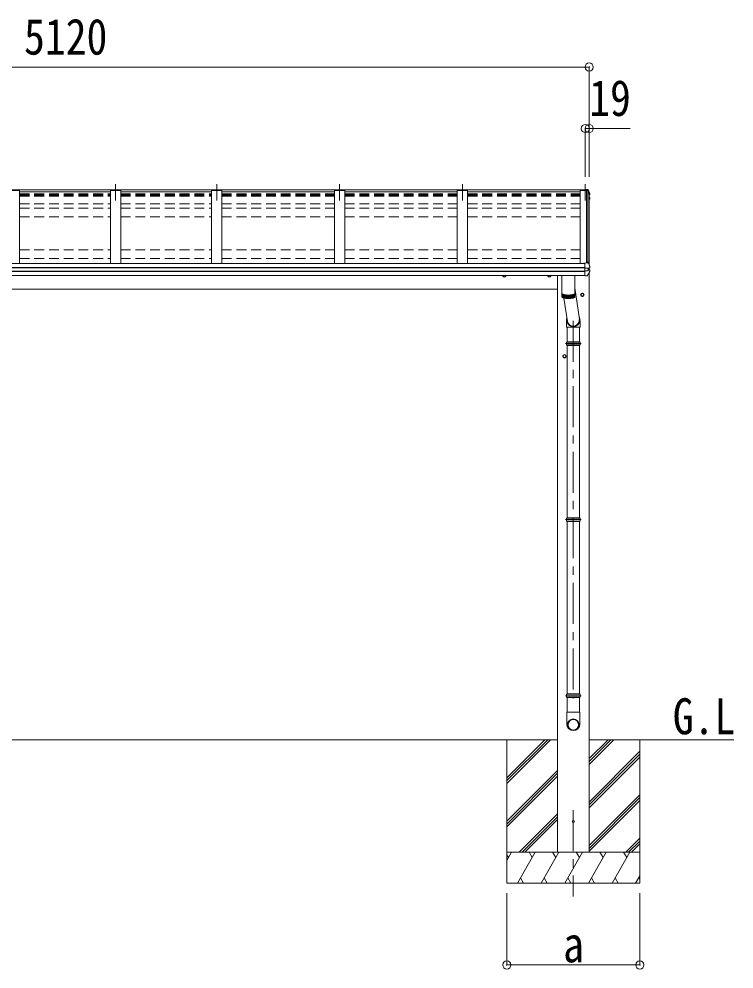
# Model space of a CAD drawing. Units: millimetres at full size, sheet at 1:40. Extents: x -11243 to 11243, y -7760 to 7760.
# Drawn here: x -5714 to -2223, y -5164 to -524 of the extents above; entities that cross this region are included whole.
import ezdxf
from ezdxf.enums import TextEntityAlignment as Align

# ---------------------------------------------------------------- set-up
doc = ezdxf.new("R2010")
doc.units = ezdxf.units.MM
doc.header["$LTSCALE"] = 40
doc.header["$PDMODE"] = 32
doc.header["$PDSIZE"] = 40
doc.linetypes.add('CHAIN1', pattern=[8, 5, -1, 1, -1])
doc.linetypes.add('DASHED1', pattern=[1.8, 1.2, -0.6])
for name, color, linetype, lineweight in [('0-0_0', 7, 'Continuous', 9), ('0-1_本体', 5, 'CHAIN1', 9), ('0-3_ELV2', 4, 'Continuous', 9), ('0-6_OTH_LINE', 6, 'Continuous', 9), ('0-7_SHAPE', 4, 'Continuous', 9), ('0-9_OUTLINE', 7, 'Continuous', 9)]:
    doc.layers.add(name, color=color, linetype=linetype, lineweight=lineweight)
doc.styles.add('ＭＳ ゴシック', font='')
doc.styles.get('ＭＳ ゴシック').set_extended_font_data('MS Gothic')

msp = doc.modelspace()

# ---------------------------------------------------------------- linework, layer by layer
at = {"layer": '0-0_0'}
for p, q in [((-3084.31, -4043.93), (-7895.31, -4043.93)), ((-3332.31, -4043.93), (-3332.31, -4743.93)), ((-3332.31, -4229.91), (-3146.33, -4043.93)), ((-3332.31, -4244.05), (-3132.18, -4043.93)), ((-3332.31, -4258.19), (-3118.04, -4043.93)), ((-3332.31, -4046.06), (-3330.18, -4043.93)), ((-2222.68, -4043.93), (-2930.31, -4043.93)), ((-2930.31, -4164.56), (-2809.68, -4043.93)), ((-2930.31, -4150.42), (-2823.82, -4043.93)), ((-2930.31, -4136.28), (-2837.96, -4043.93)), ((-2682.31, -4043.93), (-2682.31, -4743.93)), ((-2930.31, -4348.41), (-2682.31, -4100.41)), ((-2930.31, -4362.55), (-2682.31, -4114.55)), ((-2930.31, -4376.69), (-2682.31, -4128.7)), ((-3332.31, -4442.04), (-3084.31, -4194.04)), ((-3332.31, -4456.18), (-3084.31, -4208.19)), ((-3332.31, -4470.33), (-3084.31, -4222.33)), ((-2930.31, -4560.54), (-2682.31, -4312.54)), ((-2930.31, -4574.68), (-2682.31, -4326.68)), ((-2930.31, -4588.83), (-2682.31, -4340.83)), ((-3272.07, -4593.93), (-3084.31, -4406.17)), ((-3257.92, -4593.93), (-3084.31, -4420.32)), ((-3243.78, -4593.93), (-3084.31, -4434.46)), ((-2751.57, -4593.93), (-2682.31, -4524.67)), ((-2737.42, -4593.93), (-2682.31, -4538.82)), ((-2723.28, -4593.93), (-2682.31, -4552.96)), ((-2682.31, -4593.93), (-3332.31, -4593.93)), ((-3332.31, -4634.03), (-3309.16, -4593.93)), ((-3324.16, -4619.91), (-3332.31, -4605.8)), ((-3280.29, -4743.93), (-3193.69, -4593.93)), ((-3208.69, -4619.91), (-3223.69, -4593.93)), ((-3164.82, -4743.93), (-3078.22, -4593.93)), ((-3093.22, -4619.91), (-3108.22, -4593.93)), ((-3049.35, -4743.93), (-2962.75, -4593.93)), ((-2977.75, -4619.91), (-2992.75, -4593.93)), ((-2933.88, -4743.93), (-2847.28, -4593.93)), ((-2862.28, -4619.91), (-2877.28, -4593.93)), ((-2818.41, -4743.93), (-2731.81, -4593.93)), ((-2761.81, -4593.93), (-2746.81, -4619.91)), ((-3265.29, -4717.95), (-3250.29, -4743.93)), ((-3149.82, -4717.95), (-3134.82, -4743.93)), ((-3034.35, -4717.95), (-3019.35, -4743.93)), ((-2918.88, -4717.95), (-2903.88, -4743.93)), ((-2803.41, -4717.95), (-2788.41, -4743.93)), ((-2702.94, -4743.93), (-2682.31, -4708.19)), ((-2687.94, -4717.95), (-2682.31, -4727.71)), ((-3332.31, -4743.93), (-2682.31, -4743.93))]:
    msp.add_line(p, q, dxfattribs=at)
at = {"layer": '0-0_0', "linetype": 'DASHED1'}
msp.add_line((-2930.31, -4593.93), (-3084.31, -4593.93), dxfattribs=at)
at = {"layer": '0-1_本体'}
for p, q in [((-5242.81, -1330.95), (-5242.81, -1410.2)), ((-4748.81, -1330.95), (-4748.81, -1410.2)), ((-4148.81, -1330.55), (-4148.81, -1409.81)), ((-3548.81, -1330.55), (-3548.81, -1409.81)), ((-2948.81, -1330.55), (-2948.81, -1409.81)), ((-3007.31, -1998.03), (-3007.31, -3842.64)), ((-3007.31, -4387.99), (-3007.31, -4809.06))]:
    msp.add_line(p, q, dxfattribs=at)
at = {"layer": '0-3_ELV2'}
for p, q in [((-5711.81, -1362.11), (-5761.81, -1362.11)), ((-5711.81, -1362.11), (-5711.81, -1718.37)), ((-5711.81, -1367.51), (-5267.81, -1367.51)), ((-5217.81, -1362.11), (-5267.81, -1362.11)), ((-5267.81, -1362.11), (-5267.81, -1718.37)), ((-5217.81, -1362.11), (-5217.81, -1718.37)), ((-5217.81, -1367.51), (-4773.81, -1367.51)), ((-4723.81, -1362.11), (-4773.81, -1362.11)), ((-4773.81, -1362.11), (-4773.81, -1718.37)), ((-4723.81, -1362.11), (-4723.81, -1718.37)), ((-4723.81, -1367.51), (-4173.81, -1367.51)), ((-4123.81, -1362.11), (-4173.81, -1362.11)), ((-4173.81, -1362.11), (-4173.81, -1718.37)), ((-4123.81, -1362.11), (-4123.81, -1718.37)), ((-4123.81, -1367.51), (-3573.81, -1367.51)), ((-3523.81, -1362.11), (-3573.81, -1362.11)), ((-3573.81, -1362.11), (-3573.81, -1718.37)), ((-3523.81, -1362.11), (-3523.81, -1718.37)), ((-3523.81, -1367.51), (-2973.81, -1367.51)), ((-2936.93, -1362.11), (-2973.81, -1362.11)), ((-2973.81, -1362.11), (-2973.81, -1718.37)), ((-2951.81, -1355.97), (-2937.65, -1356.75)), ((-2951.81, -1358.83), (-2951.81, -1355.98)), ((-2948.81, -1358.83), (-2951.81, -1358.83)), ((-2948.81, -1358.83), (-2948.81, -1362.06)), ((-2948.81, -1362.11), (-2948.81, -1358.84)), ((-2948.81, -1361.07), (-2937.97, -1361.68)), ((-2937.97, -1362.06), (-2948.81, -1362.06)), ((-2942.51, -1715.79), (-2942.51, -1362.11)), ((-2937.97, -1361.68), (-2937.61, -1359.2)), ((-2937.97, -1361.68), (-2937.97, -1362.11)), ((-2937.83, -1361.89), (-2937.61, -1360.41)), ((-2936.63, -1361.95), (-2937.83, -1361.89)), ((-2929.81, -1380.67), (-2936.93, -1362.11)), ((-2936.81, -1362.43), (-2936.81, -1710.43)), ((-2929.81, -1380.67), (-2929.81, -1724.94)), ((-2929.81, -1381.7), (-2929.24, -1381.59)), ((-2929.81, -1382.04), (-2929.24, -1381.93)), ((-2928.38, -1383.29), (-2929.81, -1383.57)), ((-2927.33, -1378), (-2927.33, -1382.02)), ((-2929.81, -1395.35), (-2928.67, -1395.49)), ((-2929.81, -1399.37), (-2927.98, -1399.72)), ((-2928.95, -1401.06), (-2929.81, -1400.89)), ((-2926.97, -1396.61), (-2926.96, -1396.68)), ((-2926.93, -1396.95), (-2926.93, -1400.99)), ((-2951.81, -1778.82), (-2951.81, -1715.34)), ((-8027.81, -1718.37), (-2951.81, -1718.37)), ((-8027.81, -1737.9), (-2951.81, -1737.9)), ((-8027.81, -1738.8), (-2951.81, -1738.8)), ((-8027.81, -1756.04), (-2951.81, -1756.04)), ((-8027.81, -1758), (-2951.81, -1758)), ((-2951.81, -1740.66), (-2937.01, -1740.75)), ((-2951.81, -1754.51), (-2937.01, -1754.31)), ((-2935.36, -1740.66), (-2928.98, -1739.87)), ((-2934.81, -1740.59), (-2934.81, -1754.39)), ((-2934.81, -1748.38), (-2927.57, -1749.78)), ((-2929.81, -1739.97), (-2929.81, -1749.35)), ((-2928.1, -1739.73), (-2928.11, -1739.72)), ((-2928.1, -1739.73), (-2928.04, -1739.71)), ((-2927.23, -1738.73), (-2927.23, -1732.23)), ((-2926.76, -1757.29), (-2926.76, -1750.76)), ((-8027.81, -1776.03), (-2951.81, -1776.03)), ((-3084.31, -1776.03), (-3084.31, -4593.93)), ((-2951.81, -1778.82), (-2940.22, -1778.19)), ((-2939.43, -1777.73), (-2939.44, -1777.75)), ((-2930.31, -1763.44), (-2930.31, -4593.93)), ((-7895.31, -1843.93), (-3084.31, -1843.93))]:
    msp.add_line(p, q, dxfattribs=at)
at = {"layer": '0-3_ELV2', "linetype": 'DASHED1'}
for p, q in [((-5711.81, -1377.63), (-5267.81, -1377.63)), ((-5711.81, -1382.48), (-5267.81, -1382.48)), ((-5711.81, -1384.01), (-5267.81, -1384.01)), ((-5711.81, -1385.97), (-5267.81, -1385.97)), ((-5711.81, -1389.74), (-5267.81, -1389.74)), ((-5217.81, -1377.63), (-4773.81, -1377.63)), ((-5217.81, -1382.48), (-4773.81, -1382.48)), ((-5217.81, -1384.01), (-4773.81, -1384.01)), ((-5217.81, -1385.97), (-4773.81, -1385.97)), ((-5217.81, -1389.74), (-4773.81, -1389.74)), ((-4723.81, -1377.63), (-4173.81, -1377.63)), ((-4723.81, -1382.48), (-4173.81, -1382.48)), ((-4723.81, -1384.01), (-4173.81, -1384.01)), ((-4723.81, -1385.97), (-4173.81, -1385.97)), ((-4723.81, -1389.74), (-4173.81, -1389.74)), ((-4123.81, -1377.63), (-3573.81, -1377.63)), ((-4123.81, -1382.48), (-3573.81, -1382.48)), ((-4123.81, -1384.01), (-3573.81, -1384.01)), ((-4123.81, -1385.97), (-3573.81, -1385.97)), ((-4123.81, -1389.74), (-3573.81, -1389.74)), ((-3523.81, -1377.63), (-2973.81, -1377.63)), ((-3523.81, -1382.48), (-2973.81, -1382.48)), ((-3523.81, -1384.01), (-2973.81, -1384.01)), ((-3523.81, -1385.97), (-2973.81, -1385.97)), ((-3523.81, -1389.74), (-2973.81, -1389.74)), ((-5711.81, -1427.05), (-5267.81, -1427.05)), ((-5217.81, -1427.05), (-4773.81, -1427.05)), ((-4723.81, -1427.05), (-4173.81, -1427.05)), ((-4123.81, -1427.05), (-3573.81, -1427.05)), ((-3523.81, -1427.05), (-2973.81, -1427.05)), ((-5711.81, -1448.21), (-5267.81, -1448.21)), ((-5217.81, -1448.21), (-4773.81, -1448.21)), ((-4723.81, -1448.21), (-4173.81, -1448.21)), ((-4123.81, -1448.21), (-3573.81, -1448.21)), ((-3523.81, -1448.21), (-2973.81, -1448.21)), ((-5711.81, -1490.72), (-5267.81, -1490.72)), ((-5217.81, -1490.72), (-4773.81, -1490.72)), ((-4723.81, -1490.72), (-4173.81, -1490.72)), ((-4123.81, -1490.72), (-3573.81, -1490.72)), ((-3523.81, -1490.72), (-2973.81, -1490.72)), ((-5711.81, -1651), (-5267.81, -1651)), ((-5217.81, -1651), (-4773.81, -1651)), ((-4723.81, -1651), (-4173.81, -1651)), ((-4123.81, -1651), (-3573.81, -1651)), ((-3523.81, -1651), (-2973.81, -1651)), ((-5711.81, -1693.51), (-5267.81, -1693.51)), ((-5217.81, -1693.51), (-4773.81, -1693.51)), ((-4723.81, -1693.51), (-4173.81, -1693.51)), ((-4123.81, -1693.51), (-3573.81, -1693.51)), ((-3523.81, -1693.51), (-2973.81, -1693.51))]:
    msp.add_line(p, q, dxfattribs=at)
at = {"layer": '0-3_ELV2'}
for points in [[(-8030.81, -1362.11), (-8030.81, -1358.84), (-2948.81, -1358.84)], [(-2951.81, -1358.41), (-2937.61, -1359.2), (-2937.61, -1360.41), (-2936.49, -1360.46)], [(-2937.91, -1362.11), (-2937.83, -1361.54), (-2937.83, -1361.89)], [(-2935, -1357.95), (-2930.76, -1368.57), (-2927.41, -1377.51), (-2927.34, -1377.78), (-2927.34, -1377.84)], [(-2935, -1361.52), (-2934, -1364.01), (-2933.02, -1366.51), (-2932.05, -1369.01), (-2931.1, -1371.52), (-2930.15, -1374.03), (-2929.22, -1376.54), (-2928.31, -1379.06), (-2927.41, -1381.59)], [(-2927.34, -1377.84), (-2927.33, -1377.95), (-2927.33, -1378.01)], [(-2927.1, -1401.64), (-2928.57, -1404.18), (-2929.81, -1406.3)], [(-2926.97, -1396.63), (-2926.94, -1396.8), (-2926.93, -1396.94)], [(-2951.81, -1715.34), (-2937.81, -1716.02), (-2937.81, -1710.37), (-2936.04, -1710.47)], [(-2935.17, -1711.09), (-2934.13, -1713.67), (-2933.11, -1716.26), (-2932.11, -1718.85), (-2931.11, -1721.45), (-2930.14, -1724.05), (-2929.17, -1726.66), (-2928.23, -1729.28), (-2927.29, -1731.89)], [(-2935.36, -1740.66), (-2935.61, -1740.69), (-2935.75, -1740.7)], [(-2930.58, -1739.95), (-2929.34, -1739.91), (-2928.11, -1739.72)], [(-2927.29, -1731.89), (-2927.24, -1732.1), (-2927.23, -1732.23)], [(-3344.8, -1783.73), (-3351.3, -1779.97), (-3351.3, -1776.03)], [(-3344.8, -1783.73), (-3338.3, -1779.97), (-3338.3, -1776.03)], [(-3124.81, -1783.73), (-3131.31, -1779.97), (-3131.31, -1776.03)], [(-3124.81, -1783.73), (-3118.31, -1779.97), (-3118.31, -1776.03)], [(-2963.31, -1878.73), (-2969.81, -1874.97), (-2969.81, -1867.47), (-2963.31, -1863.72)], [(-2963.31, -1878.73), (-2956.81, -1874.97), (-2956.81, -1867.47), (-2963.31, -1863.72)], [(-3050.31, -2178.73), (-3056.81, -2174.97), (-3056.81, -2167.47), (-3050.31, -2163.72)], [(-3050.31, -2178.73), (-3043.81, -2174.97), (-3043.81, -2167.47), (-3050.31, -2163.72)]]:
    msp.add_lwpolyline(points, dxfattribs=at)
for centre, radius in [((-2963.31, -1871.22), 8.5), ((-2963.31, -1871.22), 7.7), ((-2963.31, -1871.22), 6.5), ((-3050.31, -2171.22), 8.5), ((-3050.31, -2171.22), 7.7), ((-3050.31, -2171.22), 6.5), ((-3007.31, -4443.93), 5)]:
    msp.add_circle(centre, radius, dxfattribs=at)
for centre, radius, start, end in [((-2937.23, -1359.33), 2.62, 31.83445, 99.24), ((-2936.65, -1362.25), 0.3, 21.99494, 87.04231), ((-2936.58, -1362.16), 1.7, 22.00225, 87.0423), ((-3398.74, -1548.52), 498.52, 19.56907, 21.95354), ((-2929.3, -1381.29), 0.3, 280.95393, 327.06409), ((-2929.3, -1381.64), 0.299, 280.88931, 19.51522), ((-2928.63, -1382.02), 1.3, 280.88938, 19.44863), ((-3361.57, -1152.74), 499.04, 329.90411, 330.14673), ((-3361.57, -1153.09), 499.04, 329.90411, 330.14673), ((-2929.01, -1401.35), 0.299, 330.19129, 79.12168), ((-2928.68, -1397.83), 2.32, 60.30373, 87.34859), ((-2928.23, -1396.9), 1.3, 10.02543, 80.23195), ((-2928.23, -1400.99), 1.3, 330.27138, 79.1216), ((-2936.1, -1711.47), 1, 22.05378, 87.04045), ((-3321.71, -1523.58), 459.05, 326.38357, 329.32444), ((-2934.47, -1738.03), 16.37, 265.48312, 268.58725), ((-2928.23, -1738.73), 1, 281.45361, 0), ((-2927.76, -1750.76), 0.998, 0.05121, 79.086), ((-2927.76, -1757.29), 1, 329.32149, 0), ((-3344.8, -1776.22), 8.5, 178.68472, 1.31528), ((-3344.8, -1776.22), 7.7, 178.54804, 1.45196), ((-3344.8, -1776.22), 6.5, 178.27976, 1.72024), ((-3124.81, -1776.22), 8.5, 178.68482, 1.31518), ((-3124.81, -1776.22), 7.7, 178.54815, 1.45185), ((-3124.81, -1776.22), 6.5, 178.27991, 1.72009), ((-2940.27, -1777.19), 1, 273.10735, 326.38063)]:
    msp.add_arc(centre, radius, start, end, dxfattribs=at)
for centre, major_axis, ratio, start_param, end_param in [((-2935.65, -1733.14), (-9.96, -2.12), 0.734427, 1.2806875, 1.4059912), ((-2935.65, -1761.91), (-9.97, 1.96), 0.736539, 4.8664216, 4.9917253), ((-2935.81, -1754.19), (-1, 0.195), 0.067217, 2.8005545, 3.1546872)]:
    msp.add_ellipse(centre, major_axis=major_axis, ratio=ratio, start_param=start_param, end_param=end_param, dxfattribs=at)
at = {"layer": '0-6_OTH_LINE'}
for p, q in [((-8049.81, -758.84), (-2929.81, -758.84)), ((-2929.81, -758.84), (-2929.81, -1294.3)), ((-2948.81, -1058.84), (-2948.81, -1294.3)), ((-2948.81, -1058.84), (-2929.81, -1058.84)), ((-2929.81, -1058.84), (-2929.81, -1294.3)), ((-2929.81, -1058.84), (-2729.59, -1058.84)), ((-3332.31, -5143.91), (-3332.31, -4793.93)), ((-2682.31, -5143.91), (-2682.31, -4793.93)), ((-3332.31, -5143.91), (-2682.31, -5143.91))]:
    msp.add_line(p, q, dxfattribs=at)
for p in [(-2929.81, -758.84), (-2948.81, -1058.84), (-2929.81, -1058.84), (-3332.31, -5143.91), (-2682.31, -5143.91)]:
    msp.add_point(p, dxfattribs=at)
at = {"layer": '0-9_OUTLINE'}
for p, q in [((-3063.31, -1776.03), (-3063.31, -1864.13)), ((-2999.31, -1864.13), (-2999.31, -1776.03)), ((-2999.31, -1836.9), (-2977.65, -1990.13)), ((-3063.31, -1865.1), (-3063.31, -1880.55)), ((-3062.72, -1882.1), (-3062.72, -1866.65)), ((-3061.49, -1867.84), (-3061.49, -1883.29)), ((-3059.68, -1884.38), (-3059.68, -1868.93)), ((-3057.31, -1869.92), (-3057.31, -1885.38)), ((-3054.44, -1886.27), (-3054.44, -1870.82)), ((-3053.01, -1886.64), (-3035.67, -2001.77)), ((-3051.12, -1887.05), (-3051.12, -1871.6)), ((-3047.42, -1872.25), (-3047.42, -1887.71)), ((-3043.41, -1872.76), (-3043.41, -1888.22)), ((-3039.16, -1873.12), (-3039.16, -1888.58)), ((-3034.77, -1873.33), (-3034.77, -1888.78)), ((-3030.3, -1873.37), (-3030.3, -1888.83)), ((-3025.86, -1873.25), (-3025.86, -1888.71)), ((-3021.53, -1872.98), (-3021.53, -1888.43)), ((-3017.39, -1872.55), (-3017.39, -1888.01)), ((-3013.53, -1871.98), (-3013.53, -1887.43)), ((-3010.01, -1871.28), (-3010.01, -1886.73)), ((-3006.91, -1870.45), (-3006.91, -1885.91)), ((-3004.28, -1869.53), (-3004.28, -1884.99)), ((-3002.19, -1868.53), (-3002.19, -1883.98)), ((-3000.66, -1867.48), (-3000.66, -1882.93)), ((-2999.31, -1880.55), (-2999.31, -1865.1)), ((-3040.69, -1997.52), (-3040.69, -2029.11)), ((-2974.7, -2029.11), (-3040.69, -2029.11)), ((-3037.31, -2029.11), (-3037.31, -2099.98)), ((-2977.31, -2029.11), (-2977.31, -2099.98)), ((-2974.7, -1997.93), (-2974.7, -2029.11)), ((-3045.31, -2108.98), (-2969.31, -2108.98)), ((-3039.91, -2101.98), (-2974.7, -2101.98)), ((-3039.91, -2115.98), (-2974.7, -2115.98)), ((-3039.31, -2099.98), (-2975.31, -2099.98)), ((-3039.31, -2099.98), (-3039.31, -2101.98)), ((-3039.31, -2115.98), (-3039.31, -2117.98)), ((-3039.31, -2117.98), (-2975.31, -2117.98)), ((-3037.31, -2117.98), (-3037.31, -2959.95)), ((-2977.31, -2117.98), (-2977.31, -2959.95)), ((-2975.31, -2099.98), (-2975.31, -2101.98)), ((-2975.31, -2115.98), (-2975.31, -2117.98)), ((-3045.31, -2968.95), (-2969.31, -2968.95)), ((-3039.91, -2961.95), (-2974.7, -2961.95)), ((-3039.31, -2959.95), (-2975.31, -2959.95)), ((-3039.31, -2959.95), (-3039.31, -2961.95)), ((-2975.31, -2959.95), (-2975.31, -2961.95)), ((-3039.91, -2975.95), (-2974.7, -2975.95)), ((-3039.31, -2975.95), (-3039.31, -2977.95)), ((-3039.31, -2977.95), (-2975.31, -2977.95)), ((-3037.31, -2977.95), (-3037.31, -3819.92)), ((-2977.31, -2977.95), (-2977.31, -3819.92)), ((-2975.31, -2975.95), (-2975.31, -2977.95)), ((-3045.31, -3828.92), (-2969.31, -3828.92)), ((-3039.91, -3821.92), (-2974.7, -3821.92)), ((-3039.91, -3835.92), (-2974.7, -3835.92)), ((-3039.31, -3819.92), (-2975.31, -3819.92)), ((-3039.31, -3819.92), (-3039.31, -3821.92)), ((-3039.31, -3835.92), (-3039.31, -3837.92)), ((-3039.31, -3837.92), (-2975.31, -3837.92)), ((-3037.31, -3837.92), (-3037.31, -3908.92)), ((-2977.31, -3837.92), (-2977.31, -3908.92)), ((-2975.31, -3819.92), (-2975.31, -3821.92)), ((-2975.31, -3835.92), (-2975.31, -3837.92)), ((-2975.46, -3908.92), (-3039.16, -3908.92)), ((-3039.16, -3908.92), (-3039.16, -3968.19)), ((-2975.46, -3908.92), (-2975.46, -3968.19))]:
    msp.add_line(p, q, dxfattribs=at)
for points in [[(-3063.31, -1864.13), (-3063.3, -1864.27), (-3063.19, -1864.83), (-3062.94, -1865.39), (-3062.54, -1865.94), (-3062, -1866.48), (-3061.32, -1867.01), (-3060.5, -1867.53), (-3059.54, -1868.03), (-3058.46, -1868.51), (-3057.26, -1868.98), (-3055.94, -1869.42), (-3054.5, -1869.84), (-3052.96, -1870.23), (-3051.32, -1870.59), (-3049.59, -1870.93), (-3047.77, -1871.23), (-3045.88, -1871.51), (-3043.93, -1871.74), (-3041.91, -1871.95), (-3039.85, -1872.11), (-3037.75, -1872.24), (-3035.62, -1872.34), (-3033.47, -1872.4), (-3031.31, -1872.41)], [(-3063.31, -1880.55), (-3063.3, -1880.69), (-3063.19, -1881.25), (-3062.94, -1881.81), (-3062.54, -1882.36), (-3062, -1882.9), (-3061.32, -1883.43), (-3060.5, -1883.95), (-3059.54, -1884.45), (-3058.46, -1884.93), (-3057.26, -1885.4), (-3055.94, -1885.84), (-3054.5, -1886.26), (-3052.96, -1886.65), (-3051.32, -1887.02), (-3049.59, -1887.35), (-3047.77, -1887.65), (-3045.88, -1887.93), (-3043.93, -1888.16), (-3041.91, -1888.37), (-3039.85, -1888.53), (-3037.75, -1888.67), (-3035.62, -1888.76), (-3033.47, -1888.82), (-3031.31, -1888.84)], [(-3063.25, -1864.62), (-3063.27, -1864.68), (-3063.3, -1865.24), (-3063.19, -1865.8), (-3062.94, -1866.35), (-3062.54, -1866.9), (-3062, -1867.44), (-3061.32, -1867.97), (-3060.5, -1868.49), (-3059.54, -1868.99), (-3058.46, -1869.48), (-3057.26, -1869.94), (-3055.94, -1870.39), (-3054.5, -1870.8), (-3052.96, -1871.2), (-3051.32, -1871.56), (-3049.59, -1871.9), (-3047.77, -1872.2), (-3045.88, -1872.47), (-3043.93, -1872.71), (-3041.91, -1872.91), (-3039.85, -1873.08), (-3037.75, -1873.21), (-3035.62, -1873.3), (-3033.47, -1873.36), (-3031.31, -1873.38)], [(-3061.6, -1866.8), (-3061.16, -1867.26), (-3060.52, -1867.78), (-3059.74, -1868.29), (-3058.83, -1868.79), (-3057.79, -1869.27), (-3056.63, -1869.73), (-3055.35, -1870.16), (-3053.96, -1870.57), (-3052.47, -1870.96), (-3050.87, -1871.32), (-3049.18, -1871.65), (-3047.41, -1871.95), (-3045.57, -1872.22), (-3043.66, -1872.46), (-3041.69, -1872.66), (-3039.67, -1872.82), (-3037.61, -1872.95), (-3035.53, -1873.05), (-3033.42, -1873.1), (-3031.31, -1873.12)], [(-3031.31, -1872.41), (-3029.15, -1872.4), (-3027, -1872.34), (-3024.87, -1872.24), (-3022.76, -1872.11), (-3020.7, -1871.95), (-3018.69, -1871.74), (-3016.73, -1871.51), (-3014.84, -1871.23), (-3013.03, -1870.93), (-3011.3, -1870.59), (-3009.66, -1870.23), (-3008.11, -1869.84), (-3006.68, -1869.42), (-3005.36, -1868.98), (-3004.15, -1868.51), (-3003.07, -1868.03), (-3002.12, -1867.53), (-3001.3, -1867.01), (-3000.62, -1866.48), (-3000.08, -1865.94), (-2999.68, -1865.39), (-2999.42, -1864.83), (-2999.31, -1864.27), (-2999.31, -1864.13)], [(-3031.31, -1873.38), (-3029.15, -1873.36), (-3027, -1873.3), (-3024.87, -1873.21), (-3022.76, -1873.08), (-3020.7, -1872.91), (-3018.69, -1872.71), (-3016.73, -1872.47), (-3014.84, -1872.2), (-3013.03, -1871.9), (-3011.3, -1871.56), (-3009.66, -1871.2), (-3008.11, -1870.8), (-3006.68, -1870.39), (-3005.36, -1869.94), (-3004.15, -1869.48), (-3003.07, -1868.99), (-3002.12, -1868.49), (-3001.3, -1867.97), (-3000.62, -1867.44), (-3000.08, -1866.9), (-2999.68, -1866.35), (-2999.42, -1865.8), (-2999.31, -1865.24), (-2999.35, -1864.68), (-2999.36, -1864.62)], [(-3031.31, -1873.12), (-3029.19, -1873.1), (-3027.09, -1873.05), (-3025, -1872.95), (-3022.94, -1872.82), (-3020.93, -1872.66), (-3018.96, -1872.46), (-3017.05, -1872.22), (-3015.2, -1871.95), (-3013.43, -1871.65), (-3011.74, -1871.32), (-3010.15, -1870.96), (-3008.65, -1870.57), (-3007.26, -1870.16), (-3005.98, -1869.73), (-3004.82, -1869.27), (-3003.78, -1868.79), (-3002.87, -1868.29), (-3002.1, -1867.78), (-3001.46, -1867.26), (-3001.01, -1866.8)], [(-3031.31, -1888.84), (-3029.15, -1888.82), (-3027, -1888.76), (-3024.87, -1888.67), (-3022.76, -1888.53), (-3020.7, -1888.37), (-3018.69, -1888.16), (-3016.73, -1887.93), (-3014.84, -1887.65), (-3013.03, -1887.35), (-3011.3, -1887.02), (-3009.66, -1886.65), (-3008.11, -1886.26), (-3006.68, -1885.84), (-3005.36, -1885.4), (-3004.15, -1884.93), (-3003.07, -1884.45), (-3002.12, -1883.95), (-3001.3, -1883.43), (-3000.62, -1882.9), (-3000.08, -1882.36), (-2999.68, -1881.81), (-2999.42, -1881.25), (-2999.31, -1880.69), (-2999.31, -1880.55)]]:
    msp.add_lwpolyline(points, dxfattribs=at)
for centre, radius, start, end in [((-3013.06, -2108.98), 27.75, 165.38919, 194.61079), ((-3001.56, -2108.98), 27.75, 0, 14.61083), ((-3001.56, -2108.98), 27.75, 345.38917, 0), ((-3013.06, -2968.95), 27.75, 165.38919, 194.61079), ((-3001.56, -2968.95), 27.75, 0, 14.61083), ((-3001.56, -2968.95), 27.75, 345.38917, 0), ((-3013.06, -3828.92), 27.75, 165.38919, 194.61079), ((-3001.56, -3828.92), 27.75, 0, 14.61083), ((-3001.56, -3828.92), 27.75, 345.38917, 0), ((-3008.16, -3968.19), 31, 180, 270), ((-3006.46, -3968.19), 31, 270, 0)]:
    msp.add_arc(centre, radius, start, end, dxfattribs=at)
for centre, major_axis, ratio, start_param, end_param in [((-3007.7, -1994.42), (-33, -3.09), 0.972144, 5.8034438, 9.8593375), ((-3007.63, -1994.42), (-2.75, 29.4), 0.995638, 1.5707963, 4.7150999)]:
    msp.add_ellipse(centre, major_axis=major_axis, ratio=ratio, start_param=start_param, end_param=end_param, dxfattribs=at)
for major_axis in [(-28.29, 0), (-25.83, 0)]:
    msp.add_ellipse((-3007.31, -3971.01), major_axis=major_axis, ratio=0.996195, dxfattribs=at)

# ---------------------------------------------------------------- texts
at = {"layer": '0-6_OTH_LINE', "color": 7, "style": 'ＭＳ ゴシック', "width": 0.85}
for s, p in [('5120', (-5689.81, -750.84)), ('19', (-2929.91, -1050.42)), ('a', (-3057.31, -5183.91))]:
    msp.add_text(s, height=176, dxfattribs=at).set_placement(p, align=Align.BOTTOM_LEFT)
at = {"layer": '0-7_SHAPE', "color": 7, "style": 'ＭＳ ゴシック', "width": 0.85}
msp.add_text('G.L', height=176, dxfattribs=at).set_placement((-2521.7, -4070.22), align=Align.BOTTOM_LEFT)

doc.saveas('drawing.dxf')
